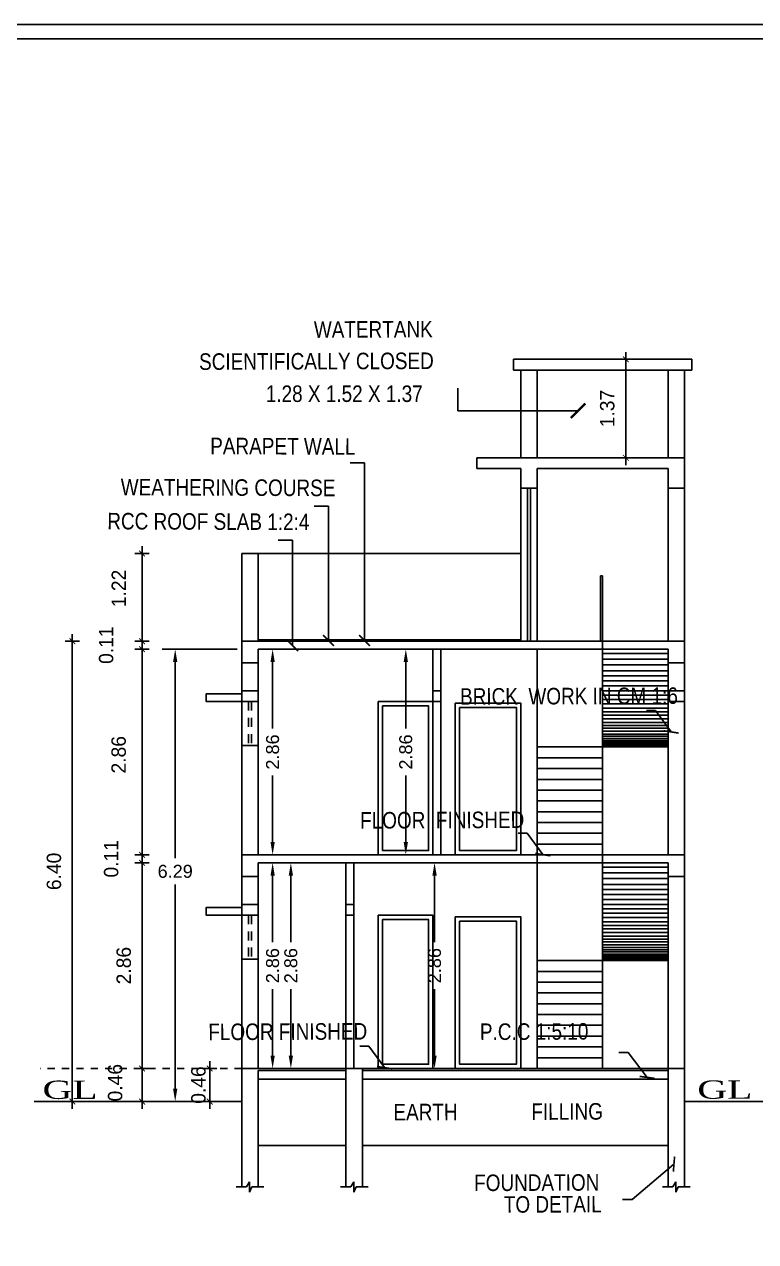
# Model space of a CAD drawing. Header units: metres. Extents: x 165 to 271, y 67 to 122.
# Drawn here: x 179.94 to 190.11, y 104.78 to 121.7 of the extents above; entities that cross this region are included whole.
import ezdxf

# ---------------------------------------------------------------- set-up
doc = ezdxf.new("R2010")
doc.units = ezdxf.units.M
doc.header["$MEASUREMENT"] = 0
doc.linetypes.add('ACAD_ISO07W100', pattern=[3, 0, -3])
doc.linetypes.add('DASHED2', pattern=[0.375, 0.25, -0.125])
doc.layers.add('BLK_1_FLR_0_KITCHEN', color=163, linetype='Continuous', lineweight=0)
for name, color, linetype in [('BLK_1_FLR_0_REGULAR_ROOM_1', 1, 'Continuous'), ('BLK_1_FLR_0_WC_BATH_HT', 3, 'Continuous'), ('BLK_1_FLR_1_REGULAR_ROOM_1', 1, 'Continuous'), ('BLK_1_FLR_1_WC_BATH_HT', 3, 'Continuous'), ('BLK_1_HT_OF_BLDG', 5, 'Continuous'), ('BLK_1_PLINTH_HEIGHT', 7, 'Continuous'), ('SHEET_1', 6, 'Continuous')]:
    doc.layers.add(name, color=color, linetype=linetype)
doc.styles.add('bala', font='stylu.ttf')
doc.styles.add('PLOT$0$300', font='ARIALN.TTF')
doc.styles.add('PRIYA', font='swissc.ttf', dxfattribs={"height": 0.23})
doc.styles.get("Standard").update_dxf_attribs({"font": 'arial.ttf'})
doc.styles.add('style2', font='romantic.ttf')
doc.dimstyles.new('bala', dxfattribs={"dimtxt": 0.2, "dimasz": 0.08, "dimexe": 0.1, "dimexo": 0.3, "dimgap": 0.15, "dimtad": 1, "dimzin": 3, "dimdsep": 46, "dimtxsty": 'bala', "dimblk": 'ARCHTICK', "dimcen": 0.09, "dimdle": 0.1, "dimclrd": 256, "dimclre": 256, "dimclrt": 7, "dimadec": 0, "dimazin": 0, "dimtfac": 1, "dimtofl": 0, "dimtmove": 2, "dimatfit": 3, "dimldrblk": 'ARCHTICK', "dimfxl": 1, "dimtolj": 1, "dimtzin": 0, "dimarcsym": 0})
doc.dimstyles.get("Standard").update_dxf_attribs({"dimtxt": 0.18, "dimasz": 0.18, "dimexe": 0.18, "dimexo": 0.0625, "dimgap": 0.09, "dimtad": 0, "dimtih": 1, "dimtoh": 1, "dimzin": 0, "dimdsep": 46, "dimtxsty": 'Standard', "dimcen": 0.09, "dimadec": 0, "dimazin": 0, "dimtfac": 1, "dimtofl": 0, "dimtmove": 0, "dimatfit": 3, "dimfxl": 1, "dimtolj": 1, "dimtzin": 0, "dimarcsym": 0})

# ---------------------------------------------------------------- blocks, each defined once
blk = doc.blocks.new('_ArchTick')
at = {"color": 0, "linetype": 'ByBlock', "const_width": 0.15}
blk.add_lwpolyline([(-0.5, -0.5), (0.5, 0.5)], dxfattribs=at)
blk = doc.blocks.new('*D71')
at = {"lineweight": -2}
for p, q in [((181.675050812625, 107.1865569703755), (181.475050812625, 107.1865569703755)), ((181.575050812625, 106.6265569703755), (181.575050812625, 107.2865569703755)), ((181.675050812625, 106.7265569703755), (181.475050812625, 106.7265569703755))]:
    blk.add_line(p, q, dxfattribs=at)
at = {"layer": 'Defpoints', "color": 0}
for p in [(181.575050812625, 107.1865569703755), (182.9614559880538, 107.1865569703755), (182.9614559880456, 106.7265569703755)]:
    blk.add_point(p, dxfattribs=at)
at = {"lineweight": -2, "xscale": 0.08, "yscale": 0.08, "zscale": 0.08}
for p, rotation in [((181.575050812625, 107.1865569703755), 90), ((181.575050812625, 106.7265569703755), 270)]:
    blk.add_blockref('_ArchTick', p, dxfattribs=dict(at, rotation=rotation))
at = {"color": 7, "insert": (181.2018736141839, 106.9890567946929), "char_height": 0.2, "attachment_point": 5, "rotation": 90, "style": 'bala'}
blk.add_mtext('\\A1;0.46', dxfattribs=at)
blk = doc.blocks.new('*D72')
at = {"lineweight": -2}
for p, q in [((181.5750508126328, 113.0265569703755), (181.5750508126328, 114.4465569703741)), ((181.6750508126327, 114.3465569703741), (181.4750508126328, 114.3465569703741)), ((181.6750508126327, 113.1265569703755), (181.4750508126328, 113.1265569703755))]:
    blk.add_line(p, q, dxfattribs=at)
at = {"layer": 'Defpoints', "color": 0}
for p in [(181.5750508126328, 114.3465569703741), (182.961455988049, 114.3465569703741), (182.9614559880456, 113.1265569703755)]:
    blk.add_point(p, dxfattribs=at)
at = {"lineweight": -2, "xscale": 0.08, "yscale": 0.08, "zscale": 0.08}
for p, rotation in [((181.5750508126328, 114.3465569703741), 90), ((181.5750508126328, 113.1265569703755), 270)]:
    blk.add_blockref('_ArchTick', p, dxfattribs=dict(at, rotation=rotation))
at = {"color": 7, "insert": (181.2516101098426, 113.8605964301319), "char_height": 0.2, "attachment_point": 5, "rotation": 90, "style": 'bala'}
blk.add_mtext('\\A1;1.22', dxfattribs=at)
blk = doc.blocks.new('*D73')
at = {"lineweight": -2}
for p, q in [((180.605496118943, 106.6265569703755), (180.605496118943, 113.2265569703755)), ((180.705496118943, 113.1265569703755), (180.505496118943, 113.1265569703755)), ((180.705496118943, 106.7265569703755), (180.505496118943, 106.7265569703755))]:
    blk.add_line(p, q, dxfattribs=at)
at = {"layer": 'Defpoints', "color": 0}
for p in [(180.605496118943, 113.1265569703755), (182.9614559880456, 113.1265569703755), (182.9614559880416, 106.7265569703755)]:
    blk.add_point(p, dxfattribs=at)
at = {"lineweight": -2, "xscale": 0.08, "yscale": 0.08, "zscale": 0.08}
for p, rotation in [((180.605496118943, 113.1265569703755), 90), ((180.605496118943, 106.7265569703755), 270)]:
    blk.add_blockref('_ArchTick', p, dxfattribs=dict(at, rotation=rotation))
at = {"color": 7, "insert": (180.3502984615491, 109.9265569703755), "char_height": 0.2, "attachment_point": 5, "rotation": 90, "style": 'bala'}
blk.add_mtext('\\A1;6.40', dxfattribs=at)
blk = doc.blocks.new('*D74')
at = {"lineweight": -2}
for p, q in [((181.675050812625, 113.1265569703755), (181.475050812625, 113.1265569703755)), ((181.675050812625, 113.0165569703755), (181.475050812625, 113.0165569703755))]:
    blk.add_line(p, q, dxfattribs=at)
at = {"layer": 'Defpoints', "color": 0}
for p in [(183.1914559880453, 113.1265569703755), (181.575050812625, 113.0165569703755), (182.9614559880456, 113.0165569703755)]:
    blk.add_point(p, dxfattribs=at)
at = {"color": 7, "insert": (181.0764636969583, 113.0715569703755), "char_height": 0.2, "attachment_point": 5, "rotation": 90, "style": 'bala'}
blk.add_mtext('\\A1;0.11', dxfattribs=at)
blk = doc.blocks.new('*D75')
at = {"lineweight": -2}
for p, q in [((181.5750508126249, 113.1165569703755), (181.5750508126249, 110.0565569703755)), ((181.6750508126249, 113.0165569703755), (181.4750508126249, 113.0165569703755)), ((181.6750508126249, 110.1565569703755), (181.4750508126249, 110.1565569703755))]:
    blk.add_line(p, q, dxfattribs=at)
at = {"layer": 'Defpoints', "color": 0}
for p in [(182.9614559880456, 113.0165569703755), (181.5750508126249, 110.1565569703755), (182.9614559880416, 110.1565569703755)]:
    blk.add_point(p, dxfattribs=at)
at = {"lineweight": -2, "xscale": 0.08, "yscale": 0.08, "zscale": 0.08}
for p, rotation in [((181.5750508126249, 113.0165569703755), 90), ((181.5750508126249, 110.1565569703755), 270)]:
    blk.add_blockref('_ArchTick', p, dxfattribs=dict(at, rotation=rotation))
at = {"color": 7, "insert": (181.2507316325367, 111.5481081499986), "char_height": 0.2, "attachment_point": 5, "rotation": 90, "style": 'bala'}
blk.add_mtext('\\A1;2.86', dxfattribs=at)
blk = doc.blocks.new('*D76')
at = {"lineweight": -2}
for p, q in [((181.6750508126249, 110.1565569703755), (181.4750508126249, 110.1565569703755)), ((181.6750508126249, 110.0465569703755), (181.4750508126249, 110.0465569703755))]:
    blk.add_line(p, q, dxfattribs=at)
at = {"layer": 'Defpoints', "color": 0}
for p in [(181.5750508126249, 110.0465569703755), (182.9614559880416, 110.1565569703755), (182.9614559880416, 110.0465569703755)]:
    blk.add_point(p, dxfattribs=at)
at = {"color": 7, "insert": (181.1464636969587, 110.1015569703755), "char_height": 0.2, "attachment_point": 5, "rotation": 90, "style": 'bala'}
blk.add_mtext('\\A1;0.11', dxfattribs=at)
blk = doc.blocks.new('*D77')
at = {"lineweight": -2}
for p, q in [((181.6750508126249, 110.0465569703755), (181.4750508126249, 110.0465569703755)), ((181.5750508126249, 110.1465569703755), (181.5750508126249, 107.0865569703755)), ((181.6750508126249, 107.1865569703755), (181.4750508126249, 107.1865569703755))]:
    blk.add_line(p, q, dxfattribs=at)
at = {"layer": 'Defpoints', "color": 0}
for p in [(182.9614559880416, 110.0465569703755), (181.5750508126249, 107.1865569703755), (182.9614559880416, 107.1865569703755)]:
    blk.add_point(p, dxfattribs=at)
at = {"lineweight": -2, "xscale": 0.08, "yscale": 0.08, "zscale": 0.08}
for p, rotation in [((181.5750508126249, 110.0465569703755), 90), ((181.5750508126249, 107.1865569703755), 270)]:
    blk.add_blockref('_ArchTick', p, dxfattribs=dict(at, rotation=rotation))
at = {"color": 7, "insert": (181.3213172840744, 108.6165569703754), "char_height": 0.2, "attachment_point": 5, "rotation": 90, "style": 'bala'}
blk.add_mtext('\\A1;2.86', dxfattribs=at)
blk = doc.blocks.new('*D78')
at = {"layer": 'BLK_1_FLR_1_WC_BATH_HT', "color": 3, "lineweight": -2}
for p, q in [((183.5197249394479, 113.0165569703754), (183.2114559880512, 113.0165569703754)), ((183.3914559880511, 112.8365569703754), (183.3914559880511, 111.9118093578243)), ((183.3914559880511, 110.3365569703754), (183.3914559880511, 111.2613045829266)), ((183.5197249394479, 110.1565569703754), (183.2114559880512, 110.1565569703754))]:
    blk.add_line(p, q, dxfattribs=at)
at = {"layer": 'BLK_1_FLR_1_WC_BATH_HT', "color": 3}
for points in [[(183.3614559880512, 112.8365569703754), (183.4214559880511, 112.8365569703754), (183.3914559880511, 113.0165569703754)], [(183.3614559880512, 110.3365569703754), (183.4214559880511, 110.3365569703754), (183.3914559880511, 110.1565569703754)]]:
    blk.add_solid(points, dxfattribs=at)
at = {"layer": 'Defpoints', "color": 0}
for p in [(183.3914559880511, 113.0165569703754), (183.582224939448, 113.0165569703754), (183.5822249394479, 110.1565569703754)]:
    blk.add_point(p, dxfattribs=at)
at = {"layer": 'BLK_1_FLR_1_WC_BATH_HT', "color": 3, "insert": (183.3914559880511, 111.5865569703754), "char_height": 0.18, "attachment_point": 5, "rotation": 90}
blk.add_mtext('\\A1;2.86', dxfattribs=at)
blk = doc.blocks.new('*D79')
at = {"layer": 'BLK_1_FLR_1_REGULAR_ROOM_1', "color": 1, "lineweight": -2}
for p, q in [((185.2256409054404, 113.0165569703754), (185.4234400785072, 113.0165569703754)), ((185.2434400785072, 112.8365569703754), (185.2434400785072, 111.9118093578243)), ((185.2434400785072, 110.3365569703754), (185.2434400785072, 111.2613045829266)), ((185.2256409054401, 110.1565569703754), (185.4234400785072, 110.1565569703754))]:
    blk.add_line(p, q, dxfattribs=at)
at = {"layer": 'BLK_1_FLR_1_REGULAR_ROOM_1', "color": 1}
for points in [[(185.2134400785072, 112.8365569703754), (185.2734400785072, 112.8365569703754), (185.2434400785072, 113.0165569703754)], [(185.2134400785072, 110.3365569703754), (185.2734400785072, 110.3365569703754), (185.2434400785072, 110.1565569703754)]]:
    blk.add_solid(points, dxfattribs=at)
at = {"layer": 'Defpoints', "color": 0}
for p in [(185.1631409054404, 113.0165569703754), (185.2434400785072, 113.0165569703754), (185.1631409054401, 110.1565569703754)]:
    blk.add_point(p, dxfattribs=at)
at = {"layer": 'BLK_1_FLR_1_REGULAR_ROOM_1', "color": 1, "insert": (185.2434400785072, 111.5865569703754), "char_height": 0.18, "attachment_point": 5, "rotation": 90}
blk.add_mtext('\\A1;2.86', dxfattribs=at)
blk = doc.blocks.new('*D80')
at = {"layer": 'BLK_1_FLR_0_KITCHEN', "color": 1, "lineweight": -2}
for p, q in [((183.6319381870919, 110.0465569703754), (183.4649267633461, 110.0465569703754)), ((183.6449267633461, 109.8665569703754), (183.6449267633461, 108.9418093578243)), ((183.6449267633461, 107.3665569703756), (183.6449267633461, 108.2913045829267)), ((183.6319381870919, 107.1865569703755), (183.4649267633461, 107.1865569703755))]:
    blk.add_line(p, q, dxfattribs=at)
at = {"layer": 'BLK_1_FLR_0_KITCHEN', "color": 1}
for points in [[(183.6149267633461, 109.8665569703754), (183.6749267633461, 109.8665569703754), (183.6449267633461, 110.0465569703754)], [(183.6149267633461, 107.3665569703756), (183.6749267633461, 107.3665569703756), (183.6449267633461, 107.1865569703755)]]:
    blk.add_solid(points, dxfattribs=at)
at = {"layer": 'Defpoints', "color": 0}
for p in [(183.6449267633461, 110.0465569703754), (183.6944381870919, 110.0465569703754), (183.6944381870919, 107.1865569703755)]:
    blk.add_point(p, dxfattribs=at)
at = {"layer": 'BLK_1_FLR_0_KITCHEN', "color": 1, "insert": (183.6449267633461, 108.6165569703754), "char_height": 0.18, "attachment_point": 5, "rotation": 90}
blk.add_mtext('\\A1;2.86', dxfattribs=at)
blk = doc.blocks.new('*D81')
at = {"layer": 'BLK_1_FLR_0_WC_BATH_HT', "color": 3, "lineweight": -2}
for p, q in [((183.5197249394479, 110.0465569703754), (183.2114559880509, 110.0465569703754)), ((183.3914559880509, 109.8665569703754), (183.3914559880509, 108.9418093578243)), ((183.3914559880509, 107.3665569703756), (183.3914559880509, 108.2913045829267)), ((183.5197249394477, 107.1865569703755), (183.2114559880509, 107.1865569703755))]:
    blk.add_line(p, q, dxfattribs=at)
at = {"layer": 'BLK_1_FLR_0_WC_BATH_HT', "color": 3}
for points in [[(183.3614559880509, 109.8665569703754), (183.421455988051, 109.8665569703754), (183.3914559880509, 110.0465569703754)], [(183.3614559880509, 107.3665569703756), (183.421455988051, 107.3665569703756), (183.3914559880509, 107.1865569703755)]]:
    blk.add_solid(points, dxfattribs=at)
at = {"layer": 'Defpoints', "color": 0}
for p in [(183.3914559880509, 110.0465569703754), (183.5822249394479, 110.0465569703754), (183.5822249394477, 107.1865569703755)]:
    blk.add_point(p, dxfattribs=at)
at = {"layer": 'BLK_1_FLR_0_WC_BATH_HT', "color": 3, "insert": (183.3914559880509, 108.6165569703754), "char_height": 0.18, "attachment_point": 5, "rotation": 90}
blk.add_mtext('\\A1;2.86', dxfattribs=at)
blk = doc.blocks.new('*D82')
at = {"layer": 'BLK_1_FLR_0_REGULAR_ROOM_1', "color": 1, "lineweight": -2}
for p, q in [((185.6255558273076, 110.0465569703754), (185.8233550003745, 110.0465569703754)), ((185.6433550003744, 109.8665569703754), (185.6433550003744, 108.9418093578243)), ((185.6433550003744, 107.3665569703754), (185.6433550003744, 108.2913045829266)), ((185.6255558273075, 107.1865569703754), (185.8233550003745, 107.1865569703754))]:
    blk.add_line(p, q, dxfattribs=at)
at = {"layer": 'BLK_1_FLR_0_REGULAR_ROOM_1', "color": 1}
for points in [[(185.6133550003745, 109.8665569703754), (185.6733550003744, 109.8665569703754), (185.6433550003744, 110.0465569703754)], [(185.6133550003745, 107.3665569703754), (185.6733550003744, 107.3665569703754), (185.6433550003744, 107.1865569703754)]]:
    blk.add_solid(points, dxfattribs=at)
at = {"layer": 'Defpoints', "color": 0}
for p in [(185.5630558273076, 110.0465569703754), (185.6433550003744, 110.0465569703754), (185.5630558273076, 107.1865569703754)]:
    blk.add_point(p, dxfattribs=at)
at = {"layer": 'BLK_1_FLR_0_REGULAR_ROOM_1', "color": 1, "insert": (185.6433550003744, 108.6165569703753), "char_height": 0.18, "attachment_point": 5, "rotation": 90}
blk.add_mtext('\\A1;2.86', dxfattribs=at)
blk = doc.blocks.new('*D83')
at = {"layer": 'BLK_1_HT_OF_BLDG', "color": 5, "lineweight": -2}
for p, q in [((182.8989559880455, 113.0165569703755), (181.856185970152, 113.0165569703755)), ((182.036185970152, 112.8365569703755), (182.036185970152, 110.1084601081656)), ((182.036185970152, 106.9065569703755), (182.036185970152, 109.7446538325858)), ((182.8989559880539, 106.7265569703755), (181.856185970152, 106.7265569703755))]:
    blk.add_line(p, q, dxfattribs=at)
at = {"layer": 'BLK_1_HT_OF_BLDG', "color": 5}
for points in [[(182.006185970152, 112.8365569703755), (182.066185970152, 112.8365569703755), (182.036185970152, 113.0165569703755)], [(182.006185970152, 106.9065569703755), (182.066185970152, 106.9065569703755), (182.036185970152, 106.7265569703755)]]:
    blk.add_solid(points, dxfattribs=at)
at = {"layer": 'Defpoints', "color": 0}
for p in [(182.036185970152, 113.0165569703755), (182.9614559880456, 113.0165569703755), (182.9614559880538, 106.7265569703755)]:
    blk.add_point(p, dxfattribs=at)
at = {"layer": 'BLK_1_HT_OF_BLDG', "color": 5, "insert": (182.036185970152, 109.9265569703756), "char_height": 0.18, "attachment_point": 5}
blk.add_mtext('\\A1;6.29', dxfattribs=at)
blk = doc.blocks.new('*D84')
at = {"layer": 'BLK_1_PLINTH_HEIGHT', "color": 7, "lineweight": -2}
for p, q in [((182.6158405821428, 107.1865569703755), (182.4158405821428, 107.1865569703755)), ((182.5158405821428, 106.6265569703755), (182.5158405821428, 107.2865569703755)), ((182.6158405821428, 106.7265569703755), (182.4158405821428, 106.7265569703755))]:
    blk.add_line(p, q, dxfattribs=at)
at = {"layer": 'Defpoints', "color": 0}
for p in [(182.5158405821428, 107.1865569703755), (182.9614559880416, 107.1865569703755), (182.9614559880538, 106.7265569703755)]:
    blk.add_point(p, dxfattribs=at)
at = {"layer": 'BLK_1_PLINTH_HEIGHT', "color": 7, "lineweight": -2, "xscale": 0.08, "yscale": 0.08, "zscale": 0.08}
for p, rotation in [((182.5158405821428, 107.1865569703755), 90), ((182.5158405821428, 106.7265569703755), 270)]:
    blk.add_blockref('_ArchTick', p, dxfattribs=dict(at, rotation=rotation))
at = {"layer": 'BLK_1_PLINTH_HEIGHT', "color": 7, "insert": (182.3597350852839, 106.9565569703756), "char_height": 0.2, "attachment_point": 5, "rotation": 90, "style": 'bala'}
blk.add_mtext('\\A1;0.46', dxfattribs=at)
blk = doc.blocks.new('V X .23')
for p, q in [((-0.3050000000000033, -0.2300000000000004), (-0.3050000000000033, 0)), ((-0.3050000000000033, 0), (0.3049999999999997, 0)), ((0.3049999999999962, -0.2300000000000004), (0.3049999999999962, 0)), ((-0.3050000000000033, -0.2300000000000004), (0.3049999999999997, -0.2300000000000004))]:
    blk.add_line(p, q)
at = {"linetype": 'DASHED2', "ltscale": 0.5}
for p, q in [((-0.3049999999999997, -0.0950000000000024), (0.3049999999999997, -0.0950000000000024)), ((-0.3049999999999997, -0.1350000000000016), (0.3049999999999997, -0.1350000000000016))]:
    blk.add_line(p, q, dxfattribs=at)
blk = doc.blocks.new('*D140')
at = {"lineweight": -2}
for p, q in [((188.3033417819216, 115.5765569703754), (188.3033417819216, 117.1465569703754)), ((188.3033417819216, 117.0465569703754), (188.4033417819216, 117.0465569703754)), ((188.3033417819216, 115.6765569703754), (188.4033417819216, 115.6765569703754))]:
    blk.add_line(p, q, dxfattribs=at)
at = {"layer": 'Defpoints', "color": 0}
for p in [(188.0988343644448, 117.0465569703754), (188.3033417819216, 117.0465569703754), (188.1384164195013, 115.6765569703754)]:
    blk.add_point(p, dxfattribs=at)
at = {"lineweight": -2, "xscale": 0.08, "yscale": 0.08, "zscale": 0.08}
for p, rotation in [((188.3033417819216, 117.0465569703754), 90), ((188.3033417819216, 115.6765569703754), 270)]:
    blk.add_blockref('_ArchTick', p, dxfattribs=dict(at, rotation=rotation))
at = {"color": 7, "insert": (188.0461675505892, 116.3615569703754), "char_height": 0.2, "attachment_point": 5, "rotation": 90, "style": 'bala'}
blk.add_mtext('\\A1;1.37', dxfattribs=at)

msp = doc.modelspace()

# ---------------------------------------------------------------- linework, layer by layer
for p, q in [((186.7414559880529, 117.0465569703754), (189.2214560052261, 117.0465569703754)), ((186.7414559880529, 116.8965569703754), (186.7414559880529, 117.0465569703754)), ((189.2214560052261, 116.8965569703754), (189.2214560052261, 117.0465569703754)), ((186.7414559880529, 116.8965569703754), (189.2214560052261, 116.8965569703754)), ((186.8414559880529, 115.6765569703754), (186.8414559880529, 116.8965569703754)), ((187.0714559880529, 115.6765569703754), (187.0714559880529, 116.8965569703754)), ((188.8920940119081, 115.6765569703754), (188.8920940119082, 116.8965569703754)), ((189.1207411894914, 116.8965569703754), (189.1214560052265, 105.5427494027151)), ((186.2308179813702, 115.6765569703754), (189.1214560052261, 115.6765569703754)), ((186.2314559880528, 115.5265569703754), (186.2308179813702, 115.6765569703754)), ((186.2314559880528, 115.5265569703754), (186.8414559880529, 115.5265569703754)), ((186.8414559880528, 113.1265569703754), (186.8414559880529, 115.5265569703754)), ((187.0714559880528, 113.1265569703754), (187.0714559880529, 115.5265569703754)), ((187.0714559880529, 115.5265569703754), (188.8920940119081, 115.5265569703754)), ((188.8920940119081, 113.1265569703753), (188.8920940119081, 115.5265569703754)), ((189.1208274422793, 115.5265569703754), (189.1220940119086, 115.5265569703754)), ((186.8414559880529, 115.2565569703754), (187.0714559880529, 115.2565569703754)), ((186.9364559880529, 115.2565569703754), (186.9364559880528, 113.1265569703754)), ((186.9764559880529, 115.2565569703754), (186.9764559880528, 113.1265569703754)), ((188.8920940119081, 115.2565569703754), (189.1220940119086, 115.2565569703754)), ((182.9614559880538, 105.5427494027151), (182.961455988049, 114.3465569703741)), ((183.1914559880452, 114.3465569703742), (182.9614559880471, 114.3465569703741)), ((183.1914559880508, 113.1265569703755), (183.1914559880508, 114.3465569703742)), ((186.8414559880529, 114.3465569703741), (183.1914559880452, 114.3465569703742)), ((187.9514559880528, 113.1265569703754), (187.9514559880528, 114.036556970374)), ((187.9514559880528, 114.036556970374), (187.9814559880528, 114.0365569703741)), ((187.9814559880525, 107.1865569703753), (187.9814559880528, 114.036556970374)), ((182.9614559880458, 113.1265569703755), (189.1220940119086, 113.1265569703753)), ((186.8414559880528, 113.1465569703746), (183.1914559880453, 113.1465569703749)), ((183.1914559880507, 113.0165569703755), (188.892094011908, 113.0165569703754)), ((183.1914559880508, 110.1565569703755), (183.1914559880507, 113.0165569703755)), ((185.6214559537187, 110.1565569703766), (185.6214559537189, 113.0165569703766)), ((185.7314559537057, 110.1565569703766), (185.7314559537059, 113.0165569703766)), ((187.0714559880525, 107.1865569703753), (187.0714559880528, 113.0165569703755)), ((188.8920940119079, 110.1565569703766), (188.892094011908, 113.0165569703754)), ((182.9614559880458, 112.8265569703751), (183.1914559880507, 112.8265569703751)), ((188.8920940119083, 112.8265569703752), (189.1220940119086, 112.8265569703752)), ((185.7314559537228, 112.2865569703762), (185.6214559537187, 112.2865569703762)), ((185.7314559537149, 112.2865569703749), (185.6214559537187, 112.2865569703749)), ((189.1214560052435, 112.2865569703761), (188.8920940119079, 112.2865569703761)), ((189.1214560052356, 112.2865569703749), (188.8920940119079, 112.2865569703749)), ((182.961455988046, 110.1565569703755), (189.1214560052263, 110.1565569703754)), ((183.1914559880507, 110.0465569703754), (188.8914560052261, 110.0465569703754)), ((183.1914559880508, 107.1865569703755), (183.1914559880507, 110.0465569703755)), ((184.4114559880507, 107.1865569703766), (184.4114559880509, 110.0465569703766)), ((184.5214559880377, 107.1865569703766), (184.5214559880379, 110.0465569703766)), ((188.8914560052261, 110.0465569703754), (188.8914560052265, 105.5427494027151)), ((182.961455988046, 109.8565569703752), (183.1914559880507, 109.8565569703752)), ((188.8914560052215, 109.8565569703753), (189.1214560052264, 109.8565569703754)), ((184.5214559880548, 109.316556970376), (184.4114559880507, 109.316556970376)), ((184.521455988047, 109.3165569703749), (184.4114559880507, 109.3165569703749)), ((183.1914559880423, 105.5427494027151), (183.1914559880421, 107.1565569703752)), ((184.4114559880507, 107.1865569703766), (184.4114559880507, 105.5427494027148)), ((184.6414559880508, 107.1865569703766), (184.6414559880508, 105.5427494027148)), ((182.9614559880538, 106.7265569703755), (180.0732005254676, 106.7265569703755)), ((189.1214560052265, 106.7265569703752), (190.3141791575554, 106.7265569703752)), ((183.1914559880422, 106.1165569703755), (184.4114559880507, 106.1165569703755)), ((184.6414559880508, 106.1165569703755), (188.8914560052265, 106.1165569703755))]:
    msp.add_line(p, q)
at = {"ltscale": 3}
for p, q in [((187.9814560052265, 112.9565569703754), (188.8914560224004, 112.9565569703754)), ((187.9814560052265, 112.8765569703754), (188.8914560224004, 112.8765569703754)), ((187.9814560052265, 112.7965569703754), (188.8914560224004, 112.7965569703754)), ((187.9814560052265, 112.7165569703754), (188.8914560224004, 112.7165569703754)), ((187.9814560052265, 112.6465569703754), (188.8914560224004, 112.6465569703754)), ((187.9814560052265, 112.5765569703754), (188.8914560224004, 112.5765569703754)), ((182.9614559880458, 112.4365569703754), (183.1914559880508, 112.4365569703754)), ((185.6214559537187, 112.436556970376), (185.7314559537162, 112.436556970376)), ((185.6214559537187, 112.4365569703748), (185.7314559537084, 112.4365569703748)), ((187.9814560052265, 112.5065569703755), (188.8914560224004, 112.5065569703754)), ((187.9814560052265, 112.4365569703755), (188.8914560224004, 112.4365569703754)), ((188.8920940119079, 112.4365569703759), (189.121456005237, 112.4365569703759)), ((188.8920940119079, 112.4365569703748), (189.1214560052292, 112.4365569703748)), ((182.9614559880458, 112.2865569703755), (183.1914559880508, 112.2865569703755)), ((187.9814560052265, 112.3765569703754), (188.8914560224004, 112.3765569703754)), ((187.9814560052265, 112.3765569703754), (188.8914560224004, 112.3765569703754)), ((187.9814560052265, 112.3165569703755), (188.8914560224004, 112.3165569703754)), ((187.9814560052265, 112.2565569703754), (188.8914560224004, 112.2565569703754)), ((187.9814560052265, 112.1965569703754), (188.8914560224004, 112.1965569703754)), ((187.9814560052265, 112.1465569703754), (188.8914560224004, 112.1465569703754)), ((187.9814560052265, 112.0965569703755), (188.8914560224004, 112.0965569703754)), ((187.9814560052265, 112.0465569703755), (188.8914560224004, 112.0465569703754)), ((187.9814560052265, 111.9965569703754), (188.8914560224004, 111.9965569703754)), ((187.9814560052265, 111.9565569703754), (188.8914560224004, 111.9565569703754)), ((187.9814560052265, 111.9165569703755), (188.8914560224004, 111.9165569703754)), ((187.9814560052265, 111.8765569703754), (188.8914560224004, 111.8765569703754)), ((187.9814560052265, 111.8365569703754), (188.8914560224004, 111.8365569703754)), ((187.9814560052265, 111.8065569703754), (188.8914560224004, 111.8065569703754)), ((187.9814560052265, 111.7765569703754), (188.8914560224004, 111.7765569703754)), ((187.9814560052265, 111.7465569703754), (188.8914560224004, 111.7465569703754)), ((187.9814560052265, 111.7265569703754), (188.8914560224004, 111.7265569703754)), ((187.9814560052265, 111.7065569703754), (188.8914560224004, 111.7065569703754)), ((187.0714559880526, 111.6565569703755), (187.9814560052265, 111.6565569703754)), ((187.9814560052265, 111.6865569703754), (188.8914560224004, 111.6865569703754)), ((187.9814560052265, 111.6765569703754), (188.8914560224004, 111.6765569703754)), ((187.9814560052265, 111.6665569703754), (188.8914560224004, 111.6665569703754)), ((187.9814560052265, 111.6565569703754), (188.8914560224004, 111.6565569703754)), ((187.0714559880526, 111.5065569703755), (187.9814560052265, 111.5065569703754)), ((187.0714559880526, 111.3565569703754), (187.9814560052265, 111.3565569703754)), ((187.0714559880526, 111.2065569703754), (187.9814560052265, 111.2065569703754)), ((187.0714559880526, 111.0565569703754), (187.9814560052265, 111.0565569703754)), ((187.0714559880526, 110.9065569703754), (187.9814560052265, 110.9065569703754)), ((187.0714559880526, 110.7565569703754), (187.9814560052265, 110.7565569703754)), ((187.0714559880526, 110.6065569703754), (187.9814560052265, 110.6065569703754)), ((187.0714559880526, 110.4565569703754), (187.9814560052265, 110.4565569703754)), ((187.0714559880526, 110.3065569703754), (187.9814560052265, 110.3065569703754)), ((187.9814560052264, 109.9865569703753), (188.8914560224003, 109.9865569703753)), ((187.9814560052264, 109.9065569703753), (188.8914560224003, 109.9065569703753)), ((187.9814560052264, 109.8265569703753), (188.8914560224003, 109.8265569703753)), ((187.9814560052264, 109.7465569703753), (188.8914560224003, 109.7465569703753)), ((187.9814560052264, 109.6765569703753), (188.8914560224003, 109.6765569703753)), ((187.9814560052264, 109.6065569703754), (188.8914560224003, 109.6065569703753)), ((187.9814560052264, 109.5365569703754), (188.8914560224003, 109.5365569703753)), ((182.9614559880465, 109.4665569703754), (183.1914559880515, 109.4665569703754)), ((184.4114559880507, 109.466556970376), (184.5214559880481, 109.466556970376)), ((184.4114559880507, 109.4665569703748), (184.5214559880404, 109.4665569703748)), ((187.9814560052264, 109.4665569703754), (188.8914560224003, 109.4665569703753)), ((187.9814560052264, 109.4065569703754), (188.8914560224003, 109.4065569703753)), ((187.9814560052264, 109.4065569703754), (188.8914560224003, 109.4065569703753)), ((187.9814560052264, 109.3465569703754), (188.8914560224003, 109.3465569703753)), ((182.9614559880465, 109.3165569703755), (183.1914559880515, 109.3165569703755)), ((187.9814560052264, 109.2865569703754), (188.8914560224003, 109.2865569703753)), ((187.9814560052264, 109.2265569703753), (188.8914560224003, 109.2265569703753)), ((187.9814560052264, 109.1765569703754), (188.8914560224003, 109.1765569703753)), ((187.9814560052264, 109.1265569703754), (188.8914560224003, 109.1265569703753)), ((187.9814560052264, 109.0765569703754), (188.8914560224003, 109.0765569703753)), ((187.9814560052264, 109.0265569703754), (188.8914560224003, 109.0265569703753)), ((187.9814560052264, 108.9865569703754), (188.8914560224003, 108.9865569703753)), ((187.9814560052264, 108.9465569703754), (188.8914560224003, 108.9465569703753)), ((187.9814560052264, 108.9065569703754), (188.8914560224003, 108.9065569703753)), ((187.9814560052264, 108.8665569703753), (188.8914560224003, 108.8665569703753)), ((187.9814560052264, 108.8365569703753), (188.8914560224003, 108.8365569703753)), ((187.0714559880525, 108.6865569703754), (187.9814560052264, 108.6865569703753)), ((187.9814560052264, 108.8065569703754), (188.8914560224003, 108.8065569703753)), ((187.9814560052264, 108.7765569703753), (188.8914560224003, 108.7765569703753)), ((187.9814560052264, 108.7565569703754), (188.8914560224003, 108.7565569703753)), ((187.9814560052264, 108.7365569703754), (188.8914560224003, 108.7365569703753)), ((187.9814560052264, 108.7165569703754), (188.8914560224003, 108.7165569703753)), ((187.9814560052264, 108.7065569703753), (188.8914560224003, 108.7065569703753)), ((187.9814560052264, 108.6965569703753), (188.8914560224003, 108.6965569703753)), ((187.9814560052264, 108.6865569703753), (188.8914560224003, 108.6865569703753)), ((187.0714559880525, 108.5365569703754), (187.9814560052264, 108.5365569703753)), ((187.0714559880525, 108.3865569703754), (187.9814560052264, 108.3865569703753)), ((187.0714559880525, 108.2365569703754), (187.9814560052264, 108.2365569703753)), ((187.0714559880525, 108.0865569703754), (187.9814560052264, 108.0865569703753)), ((187.0714559880525, 107.9365569703754), (187.9814560052264, 107.9365569703753)), ((187.0714559880525, 107.7865569703754), (187.9814560052264, 107.7865569703753)), ((187.0714559880525, 107.6365569703753), (187.9814560052264, 107.6365569703753)), ((187.0714559880525, 107.4865569703753), (187.9814560052264, 107.4865569703753)), ((187.0714559880525, 107.3365569703753), (187.9814560052264, 107.3365569703753)), ((182.9614559880538, 107.1865569703755), (189.1214560052265, 107.1865569703752)), ((184.4114559880507, 107.1565569703752), (183.1914559880421, 107.1565569703752)), ((188.8914560052264, 107.1565569703752), (184.6414559880508, 107.1565569703752)), ((184.4114559880507, 107.0365569703756), (183.1914559880421, 107.0365569703758)), ((188.8914560052264, 107.0365569703755), (184.6414559880508, 107.0365569703756)), ((183.0684555818764, 105.6120882952358), (183.0269290930512, 105.5427494027147)), ((183.0684555818764, 105.6120882952358), (183.0684555818764, 105.4688942617152)), ((184.5184555818849, 105.612088295236), (184.4769290930597, 105.542749402715)), ((184.5184555818849, 105.612088295236), (184.5184555818849, 105.4688942617155)), ((188.9984555990606, 105.612088295236), (188.9569291102354, 105.5427494027151)), ((188.9984555990606, 105.612088295236), (188.9984555990606, 105.4688942617155)), ((182.8847898624839, 105.5427494027147), (183.0269290930512, 105.5427494027147)), ((183.0684555818764, 105.4688942617152), (183.1021559925642, 105.5427494027147)), ((183.1021559925642, 105.5427494027147), (183.2681231958189, 105.5427494027147)), ((184.3347898624924, 105.542749402715), (184.4769290930597, 105.542749402715)), ((184.5184555818849, 105.4688942617155), (184.5521559925725, 105.542749402715)), ((184.5521559925725, 105.542749402715), (184.7181231958274, 105.542749402715)), ((188.814789879668, 105.5427494027151), (188.9569291102354, 105.5427494027151)), ((188.9984555990606, 105.4688942617155), (189.0321560097484, 105.5427494027151)), ((189.0321560097484, 105.5427494027151), (189.198123213003, 105.5427494027151))]:
    msp.add_line(p, q, dxfattribs=at)
at = {"color": 251, "linetype": 'ACAD_ISO07W100', "ltscale": 0.01}
msp.add_line((182.9614559880538, 107.1865569703755), (180.1568781255767, 107.1865569703755), dxfattribs=at)
for points in [[(166.9165953931333, 81.47990746182946), (223.8657513931334, 81.47990746182946), (223.8657513931334, 121.7032114618294), (166.9165953931333, 121.7032114618294)], [(182.9614559880538, 112.2865569703755), (182.4688563921919, 112.2865569703755), (182.4688563921919, 112.3965569703766), (182.9614559880538, 112.3965569703766)], [(184.8614559537189, 112.2865569703762), (185.6214559537189, 112.2865569703762), (185.6214559537187, 110.1565569703766), (184.8614559537187, 110.1565569703766)], [(184.9214559537188, 112.2265569703762), (185.5614559537189, 112.2265569703762), (185.5614559537187, 110.2165569703766), (184.9214559537186, 110.2165569703766)], [(185.9314559880528, 112.2665569703754), (186.8414559880527, 112.2665569703754), (186.8414559880527, 110.1565569703754), (185.9314559880528, 110.1565569703754)], [(185.9914559880527, 112.2065569703754), (186.7814559880526, 112.2065569703754), (186.7814559880526, 110.2165569703754), (185.9914559880527, 110.2165569703754)], [(182.9614559880547, 109.3165569703755), (182.4688563921926, 109.3165569703755), (182.4688563921926, 109.4265569703767), (182.9614559880547, 109.4265569703767)], [(184.8614559537189, 109.3165569703749), (185.6214559537189, 109.3165569703749), (185.6214559537187, 107.1865569703754), (184.8614559537187, 107.1865569703754)], [(184.9214559537188, 109.2565569703749), (185.5614559537189, 109.2565569703749), (185.5614559537187, 107.2465569703754), (184.9214559537186, 107.2465569703754)], [(185.9314559880527, 109.2965569703753), (186.8414559880525, 109.2965569703753), (186.8414559880525, 107.1865569703753), (185.9314559880527, 107.1865569703753)], [(185.9914559880525, 109.2365569703753), (186.7814559880524, 109.2365569703753), (186.7814559880524, 107.2465569703753), (185.9914559880525, 107.2465569703753)]]:
    msp.add_lwpolyline(points, close=True)
msp.add_lwpolyline([(213.0957213646381, 121.5032114618293), (167.1165953931333, 121.5032114618293), (167.1165953931333, 81.67990746182942), (213.0957213646381, 81.67990746182942)])
at = {"layer": 'SHEET_1', "color": 6}
msp.add_lwpolyline([(166.9165953931333, 81.47990746182946), (223.8657513931334, 81.47990746182946), (223.8657513931334, 121.7032114618294), (166.9165953931333, 121.7032114618294)], close=True, dxfattribs=at)

# ---------------------------------------------------------------- block references
at = {"rotation": 270}
for p in [(183.1914559880508, 111.9815569703754), (183.1914559880515, 109.0115569703755)]:
    msp.add_blockref('V X .23', p, dxfattribs=at)

# ---------------------------------------------------------------- texts
at = {"style": 'PLOT$0$300'}
for s, rotation, p in [('WATERTANK ', 0.23, (183.9652109323502, 117.3445170063863)), ('SCIENTIFICALLY CLOSED', 0.23, (182.3686921968328, 116.89860030681)), ('PARAPET WALL', 359.77, (182.5228824873011, 115.7267503711087)), ('WEATHERING COURSE', 359.77, (181.2784153357924, 115.1548433853258)), ('RCC ROOF SLAB 1:2:4', 359.77, (181.0914100350448, 114.6819452147036)), ('BRICK  WORK IN CM 1:6', 0.23, (185.9981154565904, 112.2430437921358)), ('FLOOR  FINISHED', 0.23, (184.6083296889787, 110.5210220278266)), ('FLOOR FINISHED', 0.23, (182.4969815351805, 107.5797503421511)), ('P.C.C 1:5:10', 0.23, (186.2747440324095, 107.5820107630608)), ('EARTH              FILLING', 0.23, (185.0717688137008, 106.4638282083684)), ('FOUNDATION', 0.23, (186.1943987026091, 105.4813799531493)), ('TO DETAIL', 0.23, (186.6072538633637, 105.1805275996375))]:
    msp.add_text(s, height=0.23, rotation=rotation, dxfattribs=at).set_placement(p)
at = {"ltscale": 3, "style": 'PRIYA'}
msp.add_text('1.28 X 1.52 X 1.37', height=0.23, dxfattribs=at).set_placement((183.2960074261954, 116.4531111193503))
at = {"color": 0, "style": 'style2', "width": 1.5}
for p in [(180.1901961929266, 106.7635837521396), (189.2974548343438, 106.7660898156588)]:
    msp.add_text('GL', height=0.2539618, dxfattribs=at).set_placement(p)

# ---------------------------------------------------------------- dimensions: what is measured, and where the dimension line sits
for base, p1, p2, picture, middle in [((188.3033417819216, 117.0465569703754), (188.1384164195013, 115.6765569703754), (188.0988343644448, 117.0465569703754), '*D140', (188.0461675505892, 116.3615569703754)), ((180.605496118943, 113.1265569703755), (182.9614559880416, 106.7265569703755), (182.9614559880455, 113.1265569703755), '*D73', (180.3502984615491, 109.9265569703755)), ((181.5750508126249, 110.0465569703755), (182.9614559880416, 110.1565569703755), (182.9614559880416, 110.0465569703755), '*D76', (181.1464636969587, 110.1015569703755)), ((181.5750508126249, 107.1865569703755), (182.9614559880416, 110.0465569703755), (182.9614559880416, 107.1865569703755), '*D77', (181.3213172840744, 108.6165569703754))]:
    dim = msp.add_linear_dim(base=base, p1=p1, p2=p2, angle=90, dimstyle='bala')
    dim.commit()
    dim.dimension.update_dxf_attribs({"geometry": picture, "text_midpoint": middle})
for base, p1, p2, picture, middle in [((181.5750508126328, 114.3465569703741), (182.9614559880455, 113.1265569703755), (182.961455988049, 114.3465569703741), '*D72', (181.2516101098426, 113.8605964301319)), ((181.575050812625, 113.0165569703755), (183.1914559880453, 113.1265569703755), (182.9614559880455, 113.0165569703755), '*D74', (181.0764636969583, 113.0715569703755)), ((181.5750508126249, 110.1565569703755), (182.9614559880455, 113.0165569703755), (182.9614559880416, 110.1565569703755), '*D75', (181.2507316325367, 111.5481081499986)), ((181.575050812625, 107.1865569703755), (182.9614559880455, 106.7265569703755), (182.9614559880538, 107.1865569703755), '*D71', (181.2018736141839, 106.9890567946929))]:
    dim = msp.add_linear_dim(base=base, p1=p1, p2=p2, angle=90, dimstyle='bala')
    dim.commit()
    dim.dimension.update_dxf_attribs({"geometry": picture, "text_midpoint": middle, "dimtype": 160})
at = {"layer": 'BLK_1_FLR_0_KITCHEN', "color": 1}
dim = msp.add_linear_dim(base=(183.6449267633461, 110.0465569703754), p1=(183.6944381870918, 107.1865569703755), p2=(183.6944381870919, 110.0465569703754), angle=90, dimstyle='Standard', override={"dimclrd": 1, "dimclre": 1, "dimclrt": 1}, dxfattribs=at)
dim.commit()
dim.dimension.update_dxf_attribs({"geometry": '*D80', "text_midpoint": (183.6449267633461, 108.6165569703754), "text_rotation": 90})
at = {"layer": 'BLK_1_FLR_0_REGULAR_ROOM_1', "color": 1}
dim = msp.add_linear_dim(base=(185.6433550003744, 110.0465569703754), p1=(185.5630558273075, 107.1865569703754), p2=(185.5630558273076, 110.0465569703754), angle=90, dimstyle='Standard', override={"dimclrd": 1, "dimclre": 1, "dimclrt": 1}, dxfattribs=at)
dim.commit()
dim.dimension.update_dxf_attribs({"geometry": '*D82', "text_midpoint": (185.6433550003744, 108.6165569703753), "text_rotation": 90})
at = {"layer": 'BLK_1_FLR_0_WC_BATH_HT', "color": 3}
dim = msp.add_linear_dim(base=(183.3914559880509, 110.0465569703754), p1=(183.5822249394477, 107.1865569703755), p2=(183.5822249394478, 110.0465569703754), angle=90, dimstyle='Standard', override={"dimclrd": 3, "dimclre": 3, "dimclrt": 3}, dxfattribs=at)
dim.commit()
dim.dimension.update_dxf_attribs({"geometry": '*D81', "text_midpoint": (183.3914559880509, 108.6165569703754), "text_rotation": 90})
at = {"layer": 'BLK_1_FLR_1_REGULAR_ROOM_1', "color": 1}
dim = msp.add_linear_dim(base=(185.2434400785072, 113.0165569703754), p1=(185.1631409054401, 110.1565569703754), p2=(185.1631409054403, 113.0165569703754), angle=90, dimstyle='Standard', override={"dimclrd": 1, "dimclre": 1, "dimclrt": 1}, dxfattribs=at)
dim.commit()
dim.dimension.update_dxf_attribs({"geometry": '*D79', "text_midpoint": (185.2434400785072, 111.5865569703754), "text_rotation": 90})
at = {"layer": 'BLK_1_FLR_1_WC_BATH_HT', "color": 3}
dim = msp.add_linear_dim(base=(183.3914559880511, 113.0165569703754), p1=(183.5822249394478, 110.1565569703754), p2=(183.5822249394479, 113.0165569703754), angle=90, dimstyle='Standard', override={"dimclrd": 3, "dimclre": 3, "dimclrt": 3}, dxfattribs=at)
dim.commit()
dim.dimension.update_dxf_attribs({"geometry": '*D78', "text_midpoint": (183.3914559880511, 111.5865569703754), "text_rotation": 90})
at = {"layer": 'BLK_1_HT_OF_BLDG', "color": 5}
dim = msp.add_linear_dim(base=(182.036185970152, 113.0165569703755), p1=(182.9614559880538, 106.7265569703755), p2=(182.9614559880455, 113.0165569703755), angle=90, dimstyle='Standard', override={"dimclrd": 5, "dimclre": 5, "dimclrt": 5}, dxfattribs=at)
dim.commit()
dim.dimension.update_dxf_attribs({"geometry": '*D83', "text_midpoint": (182.036185970152, 109.9265569703756), "dimtype": 160})
at = {"layer": 'BLK_1_PLINTH_HEIGHT', "color": 7}
dim = msp.add_linear_dim(base=(182.5158405821428, 107.1865569703755), p1=(182.9614559880538, 106.7265569703755), p2=(182.9614559880416, 107.1865569703755), angle=90, dimstyle='bala', override={"dimclrd": 7, "dimclre": 7, "dimclrt": 7}, dxfattribs=at)
dim.commit()
dim.dimension.update_dxf_attribs({"geometry": '*D84', "text_midpoint": (182.3597350852839, 106.9565569703756), "dimtype": 160})

# ---------------------------------------------------------------- leaders
for points, override in [([(187.6396668097145, 116.3313262115816), (185.9668201884092, 116.3313262115816), (185.9668201884092, 116.6454346536431)], {"dimasz": 0.2, "dimtad": 0, "dimarcsym": 2}), ([(184.66946086036, 113.1373316271501), (184.66946086036, 115.6053259885355), (184.4699078929432, 115.6053259885355)], {"dimasz": 0.15, "dimtad": 0, "dimarcsym": 2}), ([(184.16946086036, 113.1373316271501), (184.16946086036, 115.0053259885354), (183.9699078929432, 115.0053259885354)], {"dimasz": 0.15, "dimtad": 0, "dimarcsym": 2}), ([(183.66946086036, 113.0638760753436), (183.66946086036, 114.5318704367289), (183.4699078929432, 114.5318704367289)], {"dimasz": 0.15, "dimtad": 0, "dimarcsym": 2}), ([(188.9340705298174, 111.8659020337952), (188.71609225284, 112.1631725761038), (188.5905094446411, 112.1631725761038)], {"dimasz": 0.15, "dimtad": 0, "dimarcsym": 2}), ([(187.1492035539018, 110.1596353399162), (186.9312252769245, 110.4569058822248), (186.8056424687255, 110.4569058822248)], {"dimasz": 0.15, "dimtad": 0, "dimarcsym": 2}), ([(184.947674652883, 107.1983620395744), (184.7296963759056, 107.4956325818829), (184.6041135677067, 107.4956325818829)], {"dimasz": 0.15, "dimtad": 0, "dimarcsym": 2}), ([(188.6003311456865, 107.0628425566914), (188.3342675871577, 107.4109096625844), (188.2086847789588, 107.4109096625844)], {"dimasz": 0.15, "dimtad": 0, "dimarcsym": 2}), ([(188.9731272747903, 105.856955508726), (188.3931560702179, 105.3644641752667), (188.2553608857966, 105.3644641752667)], {"dimasz": 0.15, "dimtad": 0, "dimarcsym": 2})]:
    msp.add_leader(points, dimstyle='bala', override=override)

doc.saveas('drawing.dxf')
